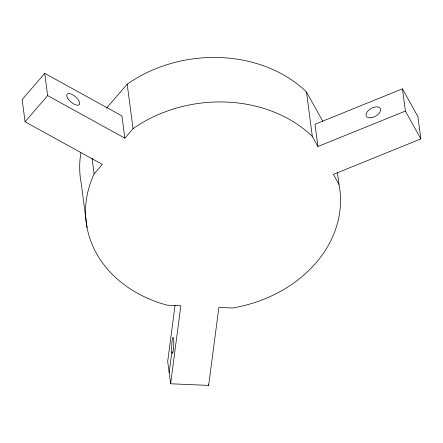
<?xml version="1.0" encoding="UTF-8"?>
<svg xmlns="http://www.w3.org/2000/svg" width="443" height="443" viewBox="0 0 443 443"><rect width="100%" height="100%" fill="white"/><g stroke="black" fill="none" stroke-linecap="round" stroke-linejoin="round"><path stroke-width="0.66" d="M175.046 305.41L167.687 361.527L170.616 383.776L208.647 385.421L218.875 307.403L232.669 308.001A127.872 103.712 -7.5 0 0 339.011 184.471L337.477 172.831M169.154 372.652L171.878 351.847M170.616 383.776L180.844 305.759L167.05 305.161A127.872 103.712 -7.5 0 1 94.121 173.883L92.044 158.14M44.71 73.355L47.639 95.605L124.86 138.172L121.93 115.922L44.71 73.355L22.15 99.559L25.079 121.808L102.3 164.375L94.121 173.883M25.079 121.808L47.639 95.605M106.602 108.081L127.185 84.17A127.872 103.712 -7.5 0 1 306.456 91.922L322.809 121.354M124.86 138.172L133.044 128.669L127.185 84.17M402.449 88.822L315.001 124.273L317.93 146.517L405.378 111.071L402.449 88.822L417.921 116.67L420.85 138.919L333.396 174.37L339.011 184.471M405.378 111.071L420.85 138.919M306.456 91.922L312.315 136.416L317.93 146.517M208.47 384.075L208.647 385.421M87.061 227.73L81.202 183.236A127.872 103.712 -7.5 0 1 80.908 152.829M133.044 128.669A127.872 103.712 -7.5 0 1 312.315 136.416M173.545 348.143L173.451 349.095A7.991 0.991 -87.5 0 1 171.723 349.87A7.991 0.991 -87.5 0 1 172.947 337.422A7.991 0.991 -87.5 0 1 173.545 348.143M67.934 98.623A7.991 3.461 40.7 0 0 79.081 104.769A7.991 3.461 40.7 0 0 72.591 94.741A7.991 3.461 40.7 0 0 67.934 98.623M371.084 117.766A7.991 4.452 -29.1 0 0 380.454 108.817A7.991 4.452 -29.1 0 0 368.388 110.473A7.991 4.452 -29.1 0 0 371.084 117.766"/></g></svg>
